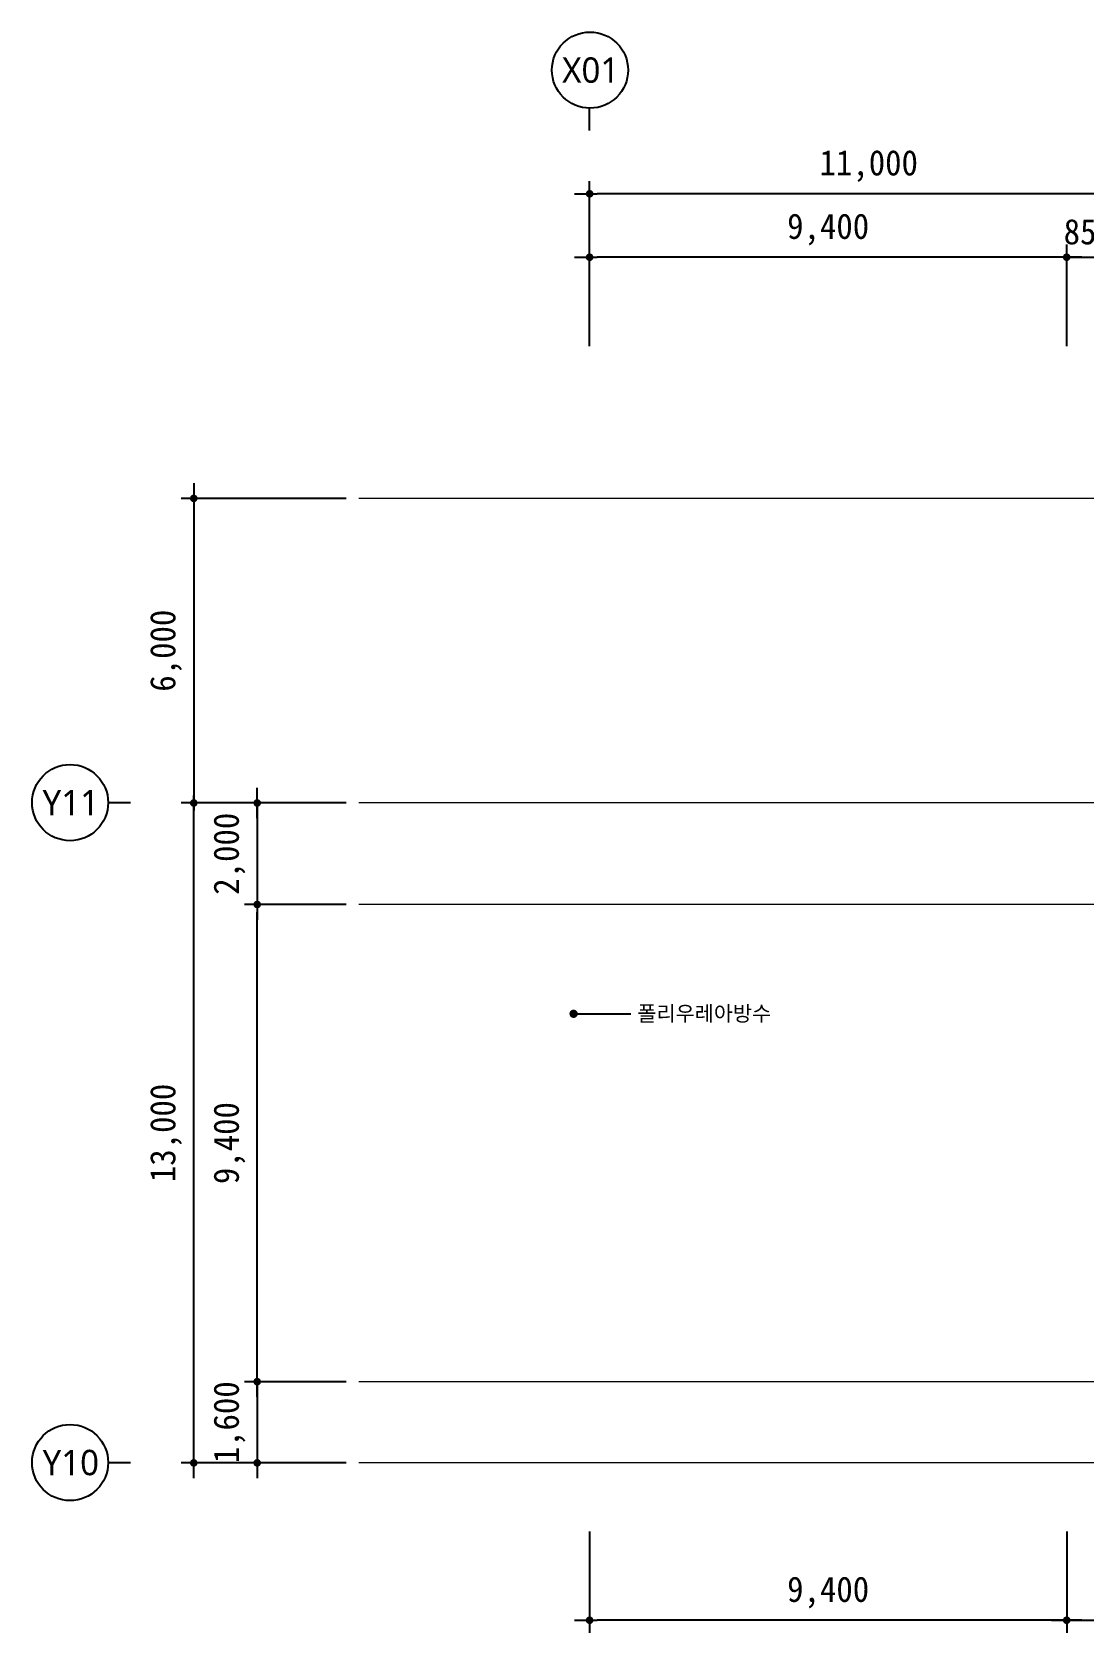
# Model space of a CAD drawing. Header units: inches. Extents: x 224105 to 519834, y 3350 to 70638.
# Drawn here: x 224105 to 244833, y 5863 to 37400 of the extents above; entities that cross this region are included whole.
import ezdxf
from ezdxf.enums import TextEntityAlignment as Align

# ---------------------------------------------------------------- set-up
doc = ezdxf.new("R2010")
doc.units = ezdxf.units.IN
doc.header["$MEASUREMENT"] = 0
doc.linetypes.add('CEN', pattern=[62, 60, -1, 0, -1])
doc.layers.get('0').update_dxf_attribs({"linetype": 'CONTINUOUS'})
for name, color, linetype, lineweight in [('A-AXIS-BUBL', 7, 'CONTINUOUS', 25), ('A-AXIS-LINE', 1, 'CEN', 15), ('A-DIMS', 7, 'CONTINUOUS', 25), ('A-MKXS-LEAD', 7, 'CONTINUOUS', 25), ('A-MKXS-TEXT1', 3, 'CONTINUOUS', 25), ('A-XXXX-TXT2', 3, 'CONTINUOUS', 25)]:
    doc.layers.add(name, color=color, linetype=linetype, lineweight=lineweight)
doc.styles.add('HY울릉도L', font='H2GTRE.TTF')
doc.styles.add('돋움체', font='')
doc.styles.add('맑은고딕', font='malgun.ttf')
doc.styles.get('돋움체').set_extended_font_data('DotumChe')
doc.dimstyles.new('CDIM', dxfattribs={"dimtxt": 2, "dimasz": 0.6, "dimexe": 1, "dimexo": 1, "dimgap": 1, "dimtad": 1, "dimdec": 0, "dimrnd": 0.5, "dimzin": 0, "dimdsep": 32, "dimlunit": 6, "dimtxsty": 'HY울릉도L', "dimblk1": '_CIDOT', "dimblk2": '_CIDOT', "dimsah": 1, "dimcen": 4.5, "dimclrd": 2, "dimclre": 2, "dimclrt": 7, "dimadec": 0, "dimazin": 0, "dimtfac": 1, "dimtdec": 0, "dimtix": 1, "dimtmove": 2, "dimatfit": 1, "dimldrblk": '_CIDOT', "dimfxl": 1, "dimtolj": 1, "dimtzin": 0, "dimlwd": -1, "dimarcsym": 0})

# ---------------------------------------------------------------- blocks, each defined once
blk = doc.blocks.new('_CIDOT')
at = {"color": 0, "linetype": 'ByBlock'}
blk.add_line((2, 0), (-1, 0), dxfattribs=at)
at = {"color": 0, "linetype": 'ByBlock', "const_width": 0.5}
blk.add_lwpolyline([(-0.25, 0, 1), (0.25, 0, 1)], format="xyb", close=True, dxfattribs=at)
blk = doc.blocks.new('*D84')
at = {"layer": 'A-DIMS', "lineweight": -2, "transparency": 16777216}
for p, q in [((235092, 31213), (235092, 34463)), ((246092, 31213), (246092, 34463))]:
    blk.add_line(p, q, dxfattribs=at)
at = {"layer": 'A-DIMS', "transparency": 16777216}
blk.add_line((245942, 34213), (235242, 34213), dxfattribs=at)
at = {"layer": 'A-DIMS', "transparency": 16777216, "xscale": 150, "yscale": 150, "zscale": 150, "rotation": 180}
blk.add_blockref('_CIDOT', (235092, 34213), dxfattribs=at)
at = {"layer": 'A-DIMS', "transparency": 16777216, "xscale": 150, "yscale": 150, "zscale": 150}
blk.add_blockref('_CIDOT', (246092, 34213), dxfattribs=at)
at = {"layer": 'A-DIMS', "color": 3, "transparency": 16777216, "insert": (240592, 34760), "char_height": 500, "attachment_point": 5, "style": '돋움체'}
blk.add_mtext('\\A1;11,000', dxfattribs=at)
blk = doc.blocks.new('*D79')
at = {"layer": 'A-DIMS', "lineweight": -2, "transparency": 16777216}
for p, q in [((235092, 31213), (235092, 33213)), ((244492, 31213), (244492, 33213))]:
    blk.add_line(p, q, dxfattribs=at)
at = {"layer": 'A-DIMS', "transparency": 16777216}
blk.add_line((244342, 32963), (235242, 32963), dxfattribs=at)
at = {"layer": 'A-DIMS', "transparency": 16777216, "xscale": 150, "yscale": 150, "zscale": 150, "rotation": 180}
blk.add_blockref('_CIDOT', (235092, 32963), dxfattribs=at)
at = {"layer": 'A-DIMS', "transparency": 16777216, "xscale": 150, "yscale": 150, "zscale": 150}
blk.add_blockref('_CIDOT', (244492, 32963), dxfattribs=at)
at = {"layer": 'A-DIMS', "color": 3, "transparency": 16777216, "insert": (239792, 33510), "char_height": 500, "attachment_point": 5, "style": '돋움체'}
blk.add_mtext('\\A1;9,400', dxfattribs=at)
blk = doc.blocks.new('*D80')
at = {"layer": 'A-DIMS', "lineweight": -2, "transparency": 16777216}
for p, q in [((244492, 31213), (244492, 33213)), ((245342, 31213), (245342, 33213))]:
    blk.add_line(p, q, dxfattribs=at)
at = {"layer": 'A-DIMS', "transparency": 16777216}
for p, q in [((244342, 32963), (244192, 32963)), ((244492, 32963), (245342, 32963)), ((245492, 32963), (245642, 32963))]:
    blk.add_line(p, q, dxfattribs=at)
at = {"layer": 'A-DIMS', "transparency": 16777216, "xscale": 150, "yscale": 150, "zscale": 150}
blk.add_blockref('_CIDOT', (244492, 32963), dxfattribs=at)
at = {"layer": 'A-DIMS', "transparency": 16777216, "xscale": 150, "yscale": 150, "zscale": 150, "rotation": 180}
blk.add_blockref('_CIDOT', (245342, 32963), dxfattribs=at)
at = {"layer": 'A-DIMS', "color": 3, "transparency": 16777216, "insert": (244917, 33463), "char_height": 500, "attachment_point": 5, "style": '돋움체'}
blk.add_mtext('\\A1;850', dxfattribs=at)
blk = doc.blocks.new('*D89')
at = {"layer": 'A-DIMS', "lineweight": -2, "transparency": 16777216}
for p, q in [((230292, 22213), (227042, 22213)), ((230292, 9213), (227042, 9213))]:
    blk.add_line(p, q, dxfattribs=at)
at = {"layer": 'A-DIMS', "transparency": 16777216}
blk.add_line((227292, 9363), (227292, 22063), dxfattribs=at)
at = {"layer": 'A-DIMS', "transparency": 16777216, "xscale": 150, "yscale": 150, "zscale": 150}
for p, rotation in [((227292, 22213), 90), ((227292, 9213), 270)]:
    blk.add_blockref('_CIDOT', p, dxfattribs=dict(at, rotation=rotation))
at = {"layer": 'A-DIMS', "color": 3, "transparency": 16777216, "insert": (226745, 15713), "char_height": 500, "attachment_point": 5, "rotation": 90, "style": '돋움체'}
blk.add_mtext('\\A1;13,000', dxfattribs=at)
blk = doc.blocks.new('*D90')
at = {"layer": 'A-DIMS', "lineweight": -2, "transparency": 16777216}
for p, q in [((230292, 28213), (227042, 28213)), ((230292, 22213), (227042, 22213))]:
    blk.add_line(p, q, dxfattribs=at)
at = {"layer": 'A-DIMS', "transparency": 16777216}
blk.add_line((227292, 28063), (227292, 22363), dxfattribs=at)
at = {"layer": 'A-DIMS', "transparency": 16777216, "xscale": 150, "yscale": 150, "zscale": 150}
for p, rotation in [((227292, 28213), 90), ((227292, 22213), 270)]:
    blk.add_blockref('_CIDOT', p, dxfattribs=dict(at, rotation=rotation))
at = {"layer": 'A-DIMS', "color": 3, "transparency": 16777216, "insert": (226745, 25213), "char_height": 500, "attachment_point": 5, "rotation": 90, "style": '돋움체'}
blk.add_mtext('\\A1;6,000', dxfattribs=at)
blk = doc.blocks.new('*D91')
at = {"layer": 'A-DIMS', "transparency": 16777216}
for p, q in [((228542, 10963), (228542, 11113)), ((228542, 10813), (228542, 9213)), ((228542, 9063), (228542, 8913))]:
    blk.add_line(p, q, dxfattribs=at)
at = {"layer": 'A-DIMS', "lineweight": -2, "transparency": 16777216}
for p, q in [((230292, 10813), (228292, 10813)), ((230292, 9213), (228292, 9213))]:
    blk.add_line(p, q, dxfattribs=at)
at = {"layer": 'A-DIMS', "transparency": 16777216, "xscale": 150, "yscale": 150, "zscale": 150}
for p, rotation in [((228542, 10813), 270), ((228542, 9213), 90)]:
    blk.add_blockref('_CIDOT', p, dxfattribs=dict(at, rotation=rotation))
at = {"layer": 'A-DIMS', "color": 3, "transparency": 16777216, "insert": (227995, 10013), "char_height": 500, "attachment_point": 5, "rotation": 90, "style": '돋움체'}
blk.add_mtext('\\A1;1,600', dxfattribs=at)
blk = doc.blocks.new('*D88')
at = {"layer": 'A-DIMS', "lineweight": -2, "transparency": 16777216}
for p, q in [((230292, 20213), (228292, 20213)), ((230292, 10813), (228292, 10813))]:
    blk.add_line(p, q, dxfattribs=at)
at = {"layer": 'A-DIMS', "transparency": 16777216}
blk.add_line((228542, 10963), (228542, 20063), dxfattribs=at)
at = {"layer": 'A-DIMS', "transparency": 16777216, "xscale": 150, "yscale": 150, "zscale": 150}
for p, rotation in [((228542, 20213), 90), ((228542, 10813), 270)]:
    blk.add_blockref('_CIDOT', p, dxfattribs=dict(at, rotation=rotation))
at = {"layer": 'A-DIMS', "color": 3, "transparency": 16777216, "insert": (227995, 15513), "char_height": 500, "attachment_point": 5, "rotation": 90, "style": '돋움체'}
blk.add_mtext('\\A1;9,400', dxfattribs=at)
blk = doc.blocks.new('*D87')
at = {"layer": 'A-DIMS', "transparency": 16777216}
for p, q in [((228542, 22363), (228542, 22513)), ((228542, 22213), (228542, 20213)), ((228542, 20063), (228542, 19913))]:
    blk.add_line(p, q, dxfattribs=at)
at = {"layer": 'A-DIMS', "lineweight": -2, "transparency": 16777216}
for p, q in [((230292, 22213), (228292, 22213)), ((230292, 20213), (228292, 20213))]:
    blk.add_line(p, q, dxfattribs=at)
at = {"layer": 'A-DIMS', "transparency": 16777216, "xscale": 150, "yscale": 150, "zscale": 150}
for p, rotation in [((228542, 22213), 270), ((228542, 20213), 90)]:
    blk.add_blockref('_CIDOT', p, dxfattribs=dict(at, rotation=rotation))
at = {"layer": 'A-DIMS', "color": 3, "transparency": 16777216, "insert": (227995, 21213), "char_height": 500, "attachment_point": 5, "rotation": 90, "style": '돋움체'}
blk.add_mtext('\\A1;2,000', dxfattribs=at)
blk = doc.blocks.new('*D93')
at = {"layer": 'A-DIMS', "lineweight": -2, "transparency": 16777216}
for p, q in [((235092, 7863), (235092, 5863)), ((244492, 7863), (244492, 5863))]:
    blk.add_line(p, q, dxfattribs=at)
at = {"layer": 'A-DIMS', "transparency": 16777216}
blk.add_line((244342, 6113), (235242, 6113), dxfattribs=at)
at = {"layer": 'A-DIMS', "transparency": 16777216, "xscale": 150, "yscale": 150, "zscale": 150, "rotation": 180}
blk.add_blockref('_CIDOT', (235092, 6113), dxfattribs=at)
at = {"layer": 'A-DIMS', "transparency": 16777216, "xscale": 150, "yscale": 150, "zscale": 150}
blk.add_blockref('_CIDOT', (244492, 6113), dxfattribs=at)
at = {"layer": 'A-DIMS', "color": 3, "transparency": 16777216, "insert": (239792, 6660), "char_height": 500, "attachment_point": 5, "style": '돋움체'}
blk.add_mtext('\\A1;9,400', dxfattribs=at)
blk = doc.blocks.new('*D94')
at = {"layer": 'A-DIMS', "lineweight": -2, "transparency": 16777216}
for p, q in [((244492, 7863), (244492, 5863)), ((247742, 7863), (247742, 5863))]:
    blk.add_line(p, q, dxfattribs=at)
at = {"layer": 'A-DIMS', "transparency": 16777216}
blk.add_line((244642, 6113), (247592, 6113), dxfattribs=at)
at = {"layer": 'A-DIMS', "transparency": 16777216, "xscale": 150, "yscale": 150, "zscale": 150, "rotation": 180}
blk.add_blockref('_CIDOT', (244492, 6113), dxfattribs=at)
at = {"layer": 'A-DIMS', "transparency": 16777216, "xscale": 150, "yscale": 150, "zscale": 150}
blk.add_blockref('_CIDOT', (247742, 6113), dxfattribs=at)
at = {"layer": 'A-DIMS', "color": 3, "transparency": 16777216, "insert": (246117, 6660), "char_height": 500, "attachment_point": 5, "style": '돋움체'}
blk.add_mtext('\\A1;3,250', dxfattribs=at)

msp = doc.modelspace()

# ---------------------------------------------------------------- linework, layer by layer
at = {"layer": 'A-AXIS-BUBL', "ltscale": 0.2}
for p, q in [((235092.2, 35462.5), (235092.2, 35900)), ((226042.2, 22212.5), (225604.7, 22212.5)), ((226042.2, 9212.5), (225604.7, 9212.5))]:
    msp.add_line(p, q, dxfattribs=at)
for centre in [(235099.6, 36650), (224854.7, 22219.8), (224854.7, 9219.8)]:
    msp.add_circle(centre, 750, dxfattribs=at)
at = {"layer": 'A-AXIS-LINE'}
for p, q in [((265992.2, 28212.5), (230542.2, 28212.5)), ((265992.2, 22212.5), (230542.2, 22212.5)), ((265992.2, 20212.5), (230542.2, 20212.5)), ((265992.2, 10812.5), (230542.2, 10812.5)), ((265992.2, 9212.5), (230542.2, 9212.5))]:
    msp.add_line(p, q, dxfattribs=at)
at = {"layer": 'A-MKXS-LEAD'}
msp.add_line((234776.4, 18059.8), (235900.8, 18059.8), dxfattribs=at)
at = {"layer": 'A-MKXS-LEAD', "const_width": 80}
msp.add_lwpolyline([(234734.9, 18064, 1), (234817.8, 18055.7, 1)], format="xyb", close=True, dxfattribs=at)

# ---------------------------------------------------------------- texts
at = {"layer": 'A-MKXS-TEXT1', "style": '돋움체'}
msp.add_text('폴리우레아방수', height=300, dxfattribs=at).set_placement((236034.1, 18065.8), align=Align.MIDDLE_LEFT)
at = {"layer": 'A-XXXX-TXT2', "ltscale": 0.2, "style": '맑은고딕'}
for s, p in [('X01', (235113.5, 36650.3)), ('Y11', (224868.6, 22220.2)), ('Y10', (224868.6, 9220.2))]:
    msp.add_text(s, height=500, dxfattribs=at).set_placement(p, align=Align.MIDDLE_CENTER)

# ---------------------------------------------------------------- dimensions: what is measured, and where the dimension line sits
at = {"layer": 'A-DIMS'}
for base, p1, p2, angle, picture, middle in [((235092.2, 34212.5), (246092.2, 30962.5), (235092.2, 30962.5), 180, '*D84', (240592.2, 34760.1)), ((235092.2, 32962.5), (244492.2, 30962.5), (235092.2, 30962.5), 180, '*D79', (239792.2, 33510.1)), ((227292.2, 22212.5), (230542.2, 28212.5), (230542.2, 22212.5), 270, '*D90', (226744.6, 25212.5)), ((227292.2, 22212.5), (230542.2, 9212.5), (230542.2, 22212.5), 90, '*D89', (226744.6, 15712.5)), ((228542.2, 20212.5), (230542.2, 22212.5), (230542.2, 20212.5), 270, '*D87', (227994.6, 21212.5)), ((228542.2, 20212.5), (230542.2, 10812.5), (230542.2, 20212.5), 90, '*D88', (227994.6, 15512.5)), ((228542.2, 9212.5), (230542.2, 10812.5), (230542.2, 9212.5), 270, '*D91', (227994.6, 10012.5)), ((235092.2, 6112.5), (244492.2, 8112.5), (235092.2, 8112.5), 180, '*D93', (239792.2, 6660.1))]:
    dim = msp.add_linear_dim(base=base, p1=p1, p2=p2, angle=angle, dimstyle='CDIM', override={"dimscale": 250, "dimtxsty": '돋움체', "dimclrd": 256, "dimclre": 256, "dimclrt": 3}, dxfattribs=at)
    dim.commit()
    dim.dimension.update_dxf_attribs({"geometry": picture, "text_midpoint": middle})
for base, p1, p2, picture, middle in [((245342.2, 32962.5), (244492.2, 30962.5), (245342.2, 30962.5), '*D80', (244917.2, 33462.8)), ((247742.2, 6112.5), (244492.2, 8112.5), (247742.2, 8112.5), '*D94', (246117.2, 6660.1))]:
    dim = msp.add_linear_dim(base=base, p1=p1, p2=p2, dimstyle='CDIM', override={"dimscale": 250, "dimtxsty": '돋움체', "dimclrd": 256, "dimclre": 256, "dimclrt": 3}, dxfattribs=at)
    dim.commit()
    dim.dimension.update_dxf_attribs({"geometry": picture, "text_midpoint": middle})

doc.saveas('drawing.dxf')
